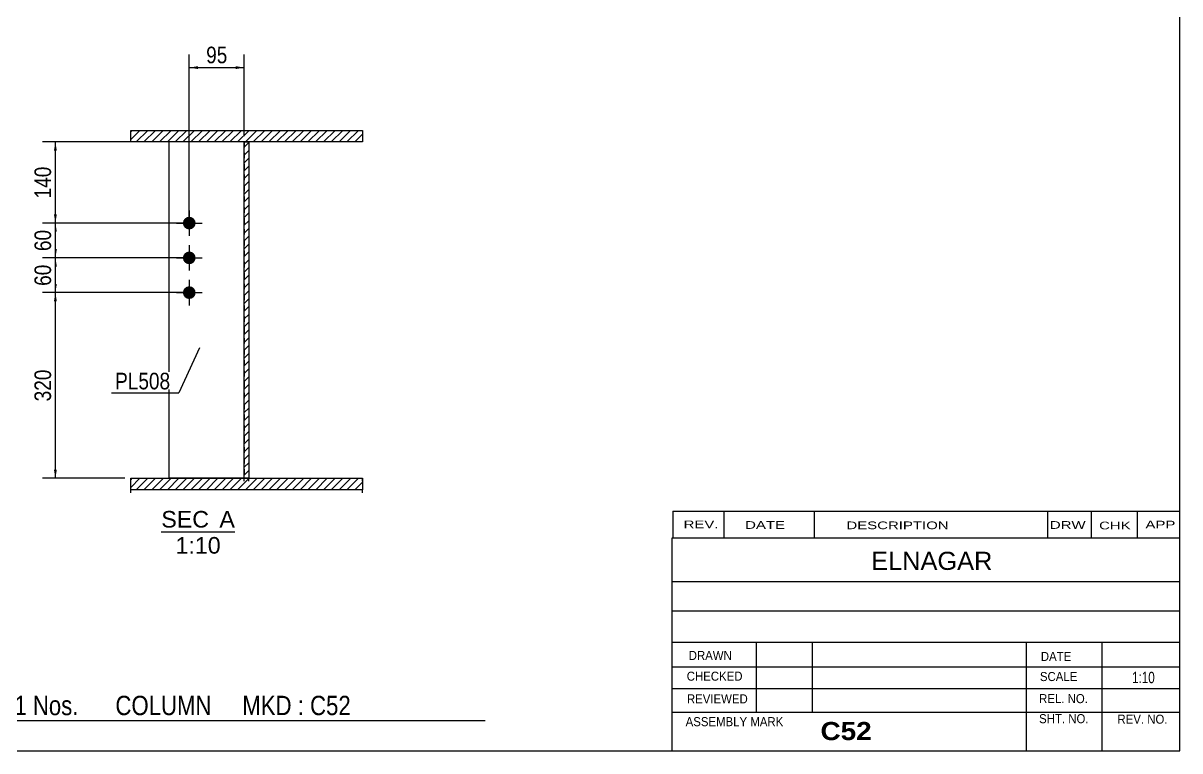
# Model space of a CAD drawing. Header units: millimetres. Extents: x -327 to 85, y -160 to 127.
# Drawn here: x -114.3 to 85.3, y -159.6 to -34 of the extents above; entities that cross this region are included whole.
import ezdxf

# ---------------------------------------------------------------- set-up
doc = ezdxf.new("R2010")
doc.units = ezdxf.units.MM
doc.linetypes.add('DXK_LINE_DOT1', pattern=[1.8814, 0.9407, -0.9407])
doc.styles.add('Arial', font='ARIAL.TTF', dxfattribs={"height": 0.2})
doc.styles.add('Arial Bold', font='ARIALBD.TTF', dxfattribs={"height": 0.2})
doc.styles.add('Arial Narrow', font='ARIALN.TTF', dxfattribs={"height": 0.2})

# ---------------------------------------------------------------- blocks, each defined once
blk = doc.blocks.new('Unknown-623345131-1210')
at = {"color": 5, "linetype": 'Continuous'}
for p, q in [((85.3, -159.62), (85.3, 127.38)), ((-324.7, -159.62), (85.3, -159.62))]:
    blk.add_line(p, q, dxfattribs=at)
blk = doc.blocks.new('Unknown-623345131-12 - 7102')
at = {"color": 1, "linetype": 'Continuous'}
blk.add_line((-90.47, -121.84), (-77.78, -121.84), dxfattribs=at)
at = {"color": 0, "linetype": 'Continuous'}
for points in [[(-82.25, -121.09), (-82.25, -118.09), (-90.47, -118.09), (-90.47, -121.09)], [(-77.78, -121.09), (-77.78, -118.09), (-80.45, -118.09), (-80.45, -121.09)], [(-80.24, -125.59), (-80.24, -122.59), (-88.02, -122.59), (-88.02, -125.59)]]:
    blk.add_wipeout(points, dxfattribs=at)
at = {"color": 136, "linetype": 'Continuous', "style": 'Arial'}
for s, height, p in [('SEC', 2.865, (-90.47, -121.09)), ('A', 2.87, (-80.45, -121.09)), ('1:10', 2.865, (-88.02, -125.59))]:
    blk.add_text(s, height=height, dxfattribs=at).set_placement(p)
blk = doc.blocks.new('Part-623345131-7133 - 7102')
at = {"color": 2, "linetype": 'Continuous'}
for p in [(-89.15, -54.55), (-76.15, -112.55)]:
    blk.add_line(p, (-89.15, -112.55), dxfattribs=at)
at = {"color": 7, "linetype": 'DXK_LINE_DOT1'}
for q in [(-89.15, -54.55), (-76.15, -112.55)]:
    blk.add_line((-76.15, -54.55), q, dxfattribs=at)
blk = doc.blocks.new('Bolt-623345131-7151 - 7102')
at = {"linetype": 'Continuous'}
for points in [[(-85.65, -67.45, -1), (-85.65, -69.65, -1)], [(-85.65, -73.45, -1), (-85.65, -75.65, -1)], [(-85.65, -79.45, -1), (-85.65, -81.65, -1)]]:
    blk.add_hatch(color=3, dxfattribs=at).paths.add_polyline_path(points)
at = {"color": 3, "linetype": 'Continuous'}
for p, q in [((-85.65, -66.35), (-85.65, -70.75)), ((-87.85, -68.55), (-83.45, -68.55)), ((-85.65, -72.35), (-85.65, -76.75)), ((-87.85, -74.55), (-83.45, -74.55)), ((-85.65, -78.35), (-85.65, -82.75)), ((-87.85, -80.55), (-83.45, -80.55))]:
    blk.add_line(p, q, dxfattribs=at)
blk = doc.blocks.new('Part-623345131-7103 - 7102')
at = {"linetype": 'Continuous'}
h = blk.add_hatch(dxfattribs=at)
h.set_pattern_fill('', scale=0.3, style=0, pattern_type=0)
h.set_pattern_definition([(45, (-55.7531, -54.5482), (-0.67352, 0.67352), [])])
h.paths.add_polyline_path([(-95.75, -54.55), (-55.75, -54.55), (-55.75, -52.55), (-95.75, -52.55)])
at = {"color": 2, "linetype": 'Continuous'}
for p, q in [((-95.75, -54.55), (-95.75, -52.55)), ((-95.75, -52.55), (-55.75, -52.55)), ((-55.75, -52.55), (-55.75, -54.55)), ((-55.75, -54.55), (-95.75, -54.55))]:
    blk.add_line(p, q, dxfattribs=at)
blk = doc.blocks.new('Part-623345131-7108 - 7102')
at = {"linetype": 'Continuous'}
h = blk.add_hatch(dxfattribs=at)
h.set_pattern_fill('', scale=0.3, style=0, pattern_type=0)
h.set_pattern_definition([(45, (-55.7531, -114.5918), (-0.67352, 0.67352), [])])
h.paths.add_polyline_path([(-95.75, -114.59), (-55.75, -114.59), (-55.75, -112.59), (-95.75, -112.59)])
at = {"color": 7, "linetype": 'DXK_LINE_DOT1'}
for p, q in [((-95.75, -113.09), (-95.75, -112.59)), ((-55.75, -113.09), (-55.75, -112.59))]:
    blk.add_line(p, q, dxfattribs=at)
at = {"color": 2, "linetype": 'Continuous'}
for p, q in [((-95.75, -114.59), (-95.75, -112.59)), ((-95.75, -112.59), (-55.75, -112.59)), ((-55.75, -112.59), (-55.75, -114.59)), ((-95.75, -115.09), (-95.75, -114.59)), ((-55.75, -114.59), (-95.75, -114.59)), ((-55.75, -115.09), (-55.75, -114.59))]:
    blk.add_line(p, q, dxfattribs=at)
blk = doc.blocks.new('Part-623345131-7134 - 7102')
at = {"linetype": 'Continuous'}
h = blk.add_hatch(dxfattribs=at)
h.set_pattern_fill('', scale=0.3, style=0, pattern_type=0)
h.set_pattern_definition([(45, (-75.3531, -112.59), (-0.673519, 0.673519), [])])
h.paths.add_polyline_path([(-76.15, -112.59), (-75.35, -112.59), (-75.35, -54.55), (-76.15, -54.55)])
at = {"color": 2, "linetype": 'Continuous'}
for p, q in [((-76.15, -112.59), (-76.15, -54.55)), ((-76.15, -54.55), (-75.35, -54.55)), ((-75.35, -54.55), (-75.35, -112.59)), ((-75.35, -112.59), (-76.15, -112.59))]:
    blk.add_line(p, q, dxfattribs=at)
at = {"color": 7, "linetype": 'DXK_LINE_DOT1'}
for p, q in [((-76.15, -113.09), (-76.15, -112.59)), ((-75.35, -113.09), (-75.35, -112.59))]:
    blk.add_line(p, q, dxfattribs=at)
blk = doc.blocks.new('StraightDimension-623345131-7212 - 7102')
at = {"linetype": 'Continuous'}
for points in [[(-84.15, -41.97), (-85.65, -41.72), (-84.15, -41.47)], [(-77.65, -41.47), (-76.15, -41.72), (-77.65, -41.97)]]:
    blk.add_hatch(color=7, dxfattribs=at).paths.add_polyline_path(points)
at = {"color": 7, "linetype": 'Continuous'}
for p, q in [((-85.65, -67.55), (-85.65, -39.47)), ((-76.15, -53.55), (-76.15, -39.47)), ((-85.65, -41.72), (-76.15, -41.72))]:
    blk.add_line(p, q, dxfattribs=at)
at = {"color": 0}
blk.add_wipeout([(-78.47, -41.57), (-78.47, -37.37), (-83.33, -37.37), (-83.33, -41.57)], dxfattribs=at)
at = {"color": 3, "style": 'Arial Narrow'}
blk.add_text('95', height=2.863, dxfattribs=at).set_placement((-82.73, -40.97))
blk = doc.blocks.new('StraightDimension-623345131-7267 - 7102')
at = {"linetype": 'Continuous'}
for points in [[(-109, -56.05), (-108.75, -54.55), (-108.5, -56.05)], [(-108.5, -67.05), (-108.75, -68.55), (-109, -67.05)]]:
    blk.add_hatch(color=7, dxfattribs=at).paths.add_polyline_path(points)
at = {"color": 7, "linetype": 'Continuous'}
for p, q in [((-77.15, -54.55), (-111, -54.55)), ((-108.75, -68.55), (-108.75, -54.55)), ((-86.65, -68.55), (-111, -68.55))]:
    blk.add_line(p, q, dxfattribs=at)
at = {"color": 0}
blk.add_wipeout([(-108.9, -58.21), (-113.1, -58.21), (-113.1, -64.89), (-108.9, -64.89)], dxfattribs=at)
at = {"color": 3, "style": 'Arial Narrow'}
blk.add_text('140', height=2.863, rotation=90.0002, dxfattribs=at).set_placement((-109.5, -64.29))
blk = doc.blocks.new('StraightDimension-623345131-7268 - 7102')
at = {"linetype": 'Continuous'}
for points in [[(-109, -70.05), (-108.75, -68.55), (-108.5, -70.05)], [(-108.5, -73.05), (-108.75, -74.55), (-109, -73.05)]]:
    blk.add_hatch(color=7, dxfattribs=at).paths.add_polyline_path(points)
at = {"color": 7, "linetype": 'Continuous'}
for p, q in [((-86.65, -68.55), (-111, -68.55)), ((-108.75, -74.55), (-108.75, -68.55)), ((-86.65, -74.55), (-111, -74.55))]:
    blk.add_line(p, q, dxfattribs=at)
at = {"color": 0}
blk.add_wipeout([(-108.9, -69.12), (-113.1, -69.12), (-113.1, -73.98), (-108.9, -73.98)], dxfattribs=at)
at = {"color": 3, "style": 'Arial Narrow'}
blk.add_text('60', height=2.863, rotation=90.0002, dxfattribs=at).set_placement((-109.5, -73.38))
blk = doc.blocks.new('StraightDimension-623345131-7269 - 7102')
at = {"linetype": 'Continuous'}
for points in [[(-109, -76.05), (-108.75, -74.55), (-108.5, -76.05)], [(-108.5, -79.05), (-108.75, -80.55), (-109, -79.05)]]:
    blk.add_hatch(color=7, dxfattribs=at).paths.add_polyline_path(points)
at = {"color": 7, "linetype": 'Continuous'}
for p, q in [((-86.65, -74.55), (-111, -74.55)), ((-108.75, -80.55), (-108.75, -74.55)), ((-86.65, -80.55), (-111, -80.55))]:
    blk.add_line(p, q, dxfattribs=at)
at = {"color": 0}
blk.add_wipeout([(-108.9, -75.12), (-113.1, -75.12), (-113.1, -79.98), (-108.9, -79.98)], dxfattribs=at)
at = {"color": 3, "style": 'Arial Narrow'}
blk.add_text('60', height=2.863, rotation=90.0002, dxfattribs=at).set_placement((-109.5, -79.38))
blk = doc.blocks.new('StraightDimension-623345131-7270 - 7102')
at = {"linetype": 'Continuous'}
for points in [[(-109, -82.05), (-108.75, -80.55), (-108.5, -82.05)], [(-108.5, -111.09), (-108.75, -112.59), (-109, -111.09)]]:
    blk.add_hatch(color=7, dxfattribs=at).paths.add_polyline_path(points)
at = {"color": 7, "linetype": 'Continuous'}
for p, q in [((-86.65, -80.55), (-111, -80.55)), ((-108.75, -112.59), (-108.75, -80.55)), ((-96.75, -112.59), (-111, -112.59))]:
    blk.add_line(p, q, dxfattribs=at)
at = {"color": 0}
blk.add_wipeout([(-108.9, -93.23), (-113.1, -93.23), (-113.1, -99.91), (-108.9, -99.91)], dxfattribs=at)
at = {"color": 3, "style": 'Arial Narrow'}
blk.add_text('320', height=2.863, rotation=90.0002, dxfattribs=at).set_placement((-109.5, -99.31))
blk = doc.blocks.new('CBS_CALLOFF-623345131-8105')
at = {"color": 7, "linetype": 'Continuous'}
blk.add_line((-150.82, -154.35), (-34.59, -154.37), dxfattribs=at)
at = {"color": 3, "linetype": 'Continuous', "style": 'Arial Narrow'}
blk.add_text('QTY= 1 Nos.      COLUMN     MKD : C52', height=3.3405, dxfattribs=at).set_placement((-127, -153.46))
blk = doc.blocks.new('CBS_NAME_BLOG-623345131-8106')
at = {"color": 7, "linetype": 'Continuous'}
for p, q in [((-2.29, -122.87), (85.23, -122.87)), ((-2.29, -159.58), (-2.29, -122.87)), ((-2.29, -130.41), (85.23, -130.41)), ((-2.22, -135.46), (85.3, -135.46)), ((-2.29, -140.84), (85.23, -140.84)), ((12.23, -152.94), (12.23, -140.84)), ((21.92, -152.92), (21.92, -140.85)), ((58.83, -159.58), (58.83, -140.85)), ((71.89, -159.58), (71.89, -140.84)), ((-2.28, -145.14), (85.3, -145.12)), ((-2.29, -148.88), (85.23, -148.88)), ((-2.29, -152.92), (85.23, -152.92)), ((-2.29, -159.62), (85.3, -159.62))]:
    blk.add_line(p, q, dxfattribs=at)
at = {"color": 3, "linetype": 'Continuous', "style": 'Arial'}
blk.add_text('ELNAGAR', height=3.133, dxfattribs=at).set_placement((32.03, -128.4))
at = {"color": 3, "linetype": 'Continuous'}
for s, height, style, width, p in [('DRAWN', 1.566, 'Arial', 0.9, (0.54, -143.94)), ('DATE', 1.566, 'Arial', 0.9, (61.31, -144.11)), ('CHECKED', 1.566, 'Arial', 0.9, (0.2, -147.52)), ('SCALE', 1.566, 'Arial', 0.9, (61.15, -147.58)), ('1:10', 1.957, 'Arial Narrow', 0.9, (77.04, -147.94)), ('REVIEWED', 1.566, 'Arial', 0.9, (0.23, -151.43)), ('REL. NO.', 1.566, 'Arial', 0.9, (61.01, -151.39)), ('SHT. NO.', 1.566, 'Arial', 0.9, (61.01, -154.85)), ('REV. NO.', 1.566, 'Arial', 0.9, (74.53, -154.94)), ('ASSEMBLY MARK', 1.5663, 'Arial', 0.9, (0.01, -155.37)), ('C52', 3.131, 'Arial Bold', 1.1, (23.29, -157.77))]:
    blk.add_text(s, height=height, dxfattribs=dict(at, style=style, width=width)).set_placement(p)
blk = doc.blocks.new('CBS_REVISION-623345131-8107')
at = {"color": 7, "linetype": 'Continuous'}
for p, q in [((-2.21, -118.24), (85.29, -118.24)), ((-2.21, -118.24), (-2.21, -122.87)), ((6.59, -118.24), (6.59, -122.87)), ((22.19, -118.24), (22.19, -122.81)), ((62.44, -118.24), (62.44, -122.87)), ((69.98, -118.24), (69.98, -122.87)), ((77.93, -118.24), (77.93, -122.87)), ((-2.21, -122.87), (85.29, -122.87))]:
    blk.add_line(p, q, dxfattribs=at)
at = {"color": 7, "style": 'Arial Narrow', "width": 1.7}
for s, height, p in [('REV.', 1.326, (-0.34, -121.2)), ('DATE', 1.326, (10.28, -121.31)), ('DESCRIPTION', 1.3257, (27.76, -121.37)), ('DRW', 1.326, (62.87, -121.31)), ('CHK', 1.326, (71.36, -121.4)), ('APP', 1.326, (79.36, -121.24))]:
    blk.add_text(s, height=height, dxfattribs=at).set_placement(p)
blk = doc.blocks.new('Mark-623345131-7244 - 7102')
at = {"color": 7, "linetype": 'Continuous'}
blk.add_line((-83.9, -90.1), (-87.44, -97.84), dxfattribs=at)
at = {"color": 0}
blk.add_wipeout([(-88.94, -97.24), (-88.94, -94.24), (-98.44, -94.24), (-98.44, -97.24)], dxfattribs=at)
blk.add_wipeout([(-88.94, -97.24), (-88.94, -94.24), (-98.44, -94.24), (-98.44, -97.24)], dxfattribs=at)
at = {"color": 7, "linetype": 'Continuous'}
blk.add_line((-99.04, -97.84), (-87.44, -97.84), dxfattribs=at)
at = {"color": 3, "style": 'Arial Narrow'}
blk.add_text('PL508', height=2.863, dxfattribs=at).set_placement((-98.44, -97.24))

msp = doc.modelspace()

# ---------------------------------------------------------------- block references
for name in ['Unknown-623345131-1210', 'Part-623345131-7103 - 7102', 'Part-623345131-7133 - 7102', 'Part-623345131-7134 - 7102', 'Bolt-623345131-7151 - 7102', 'Part-623345131-7108 - 7102', 'CBS_REVISION-623345131-8107', 'CBS_NAME_BLOG-623345131-8106', 'CBS_CALLOFF-623345131-8105']:
    msp.add_blockref(name, (0, 0))

# ---------------------------------------------------------------- next in the draw order: block references
for name in ['StraightDimension-623345131-7212 - 7102', 'Unknown-623345131-12 - 7102']:
    msp.add_blockref(name, (0, 0))

# ---------------------------------------------------------------- next in the draw order: block references
msp.add_blockref('StraightDimension-623345131-7267 - 7102', (0, 0))

# ---------------------------------------------------------------- next in the draw order: block references
msp.add_blockref('StraightDimension-623345131-7268 - 7102', (0, 0))

# ---------------------------------------------------------------- next in the draw order: block references
msp.add_blockref('StraightDimension-623345131-7269 - 7102', (0, 0))

# ---------------------------------------------------------------- next in the draw order: block references
msp.add_blockref('StraightDimension-623345131-7270 - 7102', (0, 0))

# ---------------------------------------------------------------- next in the draw order: block references
msp.add_blockref('Mark-623345131-7244 - 7102', (0, 0))

doc.saveas('drawing.dxf')
